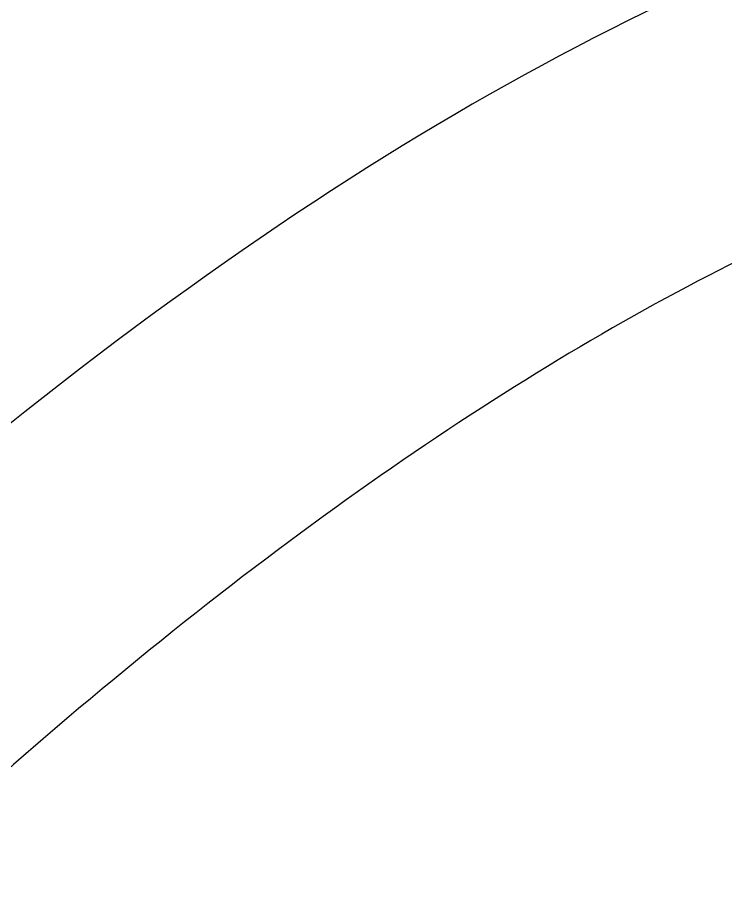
# Model space of a CAD drawing. Header units: inches. Extents: x 4.3 to 18.3, y 1.7 to 16.3.
# Drawn here: x 5.9098 to 6.2455, y 11.3482 to 11.7574 of the extents above; entities that cross this region are included whole.
import ezdxf

# ---------------------------------------------------------------- set-up
doc = ezdxf.new("R2010")
doc.units = ezdxf.units.IN
doc.header["$MEASUREMENT"] = 0
doc.layers.add('Object', color=4, linetype='Continuous')

msp = doc.modelspace()

# ---------------------------------------------------------------- linework, layer by layer
at = {"layer": 'Object', "color": 2}
for centre, major_axis, ratio, start_param, end_param in [((6.124315, 11.625316), (0.413768, -0.299319), 0.9980137, 0.6893651, 2.2557504), ((5.641082, 9.597666), (1.075106, 2.206705), 0.3961917, 0.3207279, 0.7286122)]:
    msp.add_ellipse(centre, major_axis=major_axis, ratio=ratio, start_param=start_param, end_param=end_param, dxfattribs=at)
for points, knots in [([(6.446838, 11.693709), (6.433659, 11.753863), (6.404023, 11.810571), (6.293584, 11.924206), (6.194624, 11.961678), (6.009995, 11.947691), (5.925447, 11.903431), (5.869074, 11.835485)], [0.8373896, 0.8373896, 0.8373896, 0.8373896, 1.3970553, 1.3970553, 2.2736466, 2.2736466, 3.0786963, 3.0786963, 3.0786963, 3.0786963]), ([(6.44265, 11.710712), (6.38824, 11.699807), (6.327435, 11.679126), (6.157661, 11.596747), (6.041993, 11.518683), (5.897246, 11.394083), (5.872298, 11.371667), (5.847223, 11.348215)], [0.29254799, 0.29254799, 0.29254799, 0.29254799, 0.46727892, 0.46727892, 0.74366676, 0.74366676, 0.80074096, 0.80074096, 0.80074096, 0.80074096])]:
    msp.add_open_spline(points, degree=3, knots=knots, dxfattribs=at)

doc.saveas('drawing.dxf')
